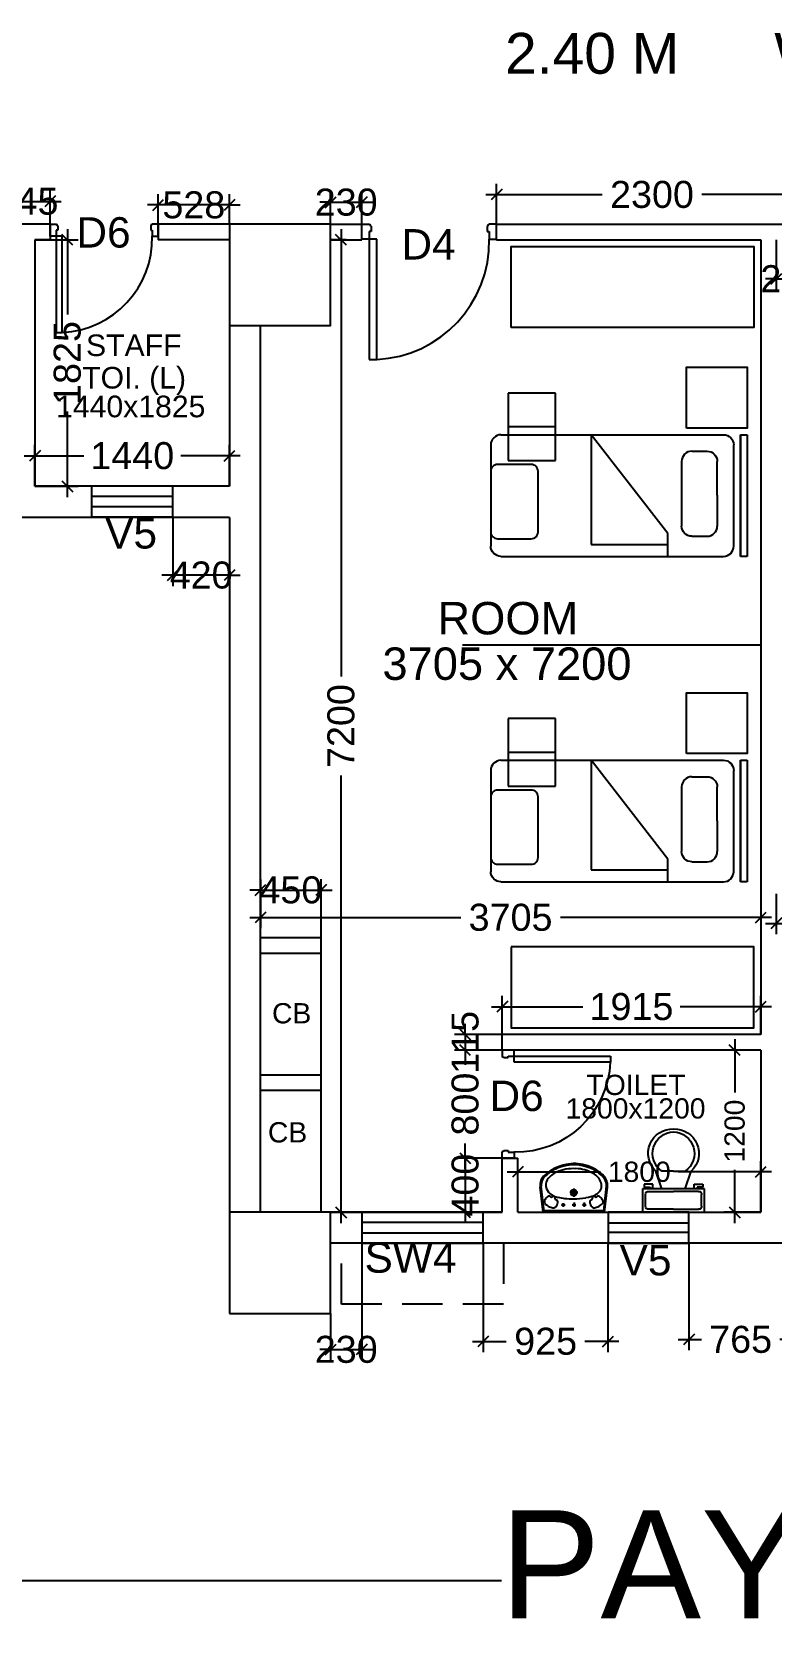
# Model space of a CAD drawing. Extents: x 7620542 to 7843793, y -6476226 to -6093835.
# Drawn here: x 7650078 to 7655557, y -6375462 to -6363509 of the extents above; entities that cross this region are included whole.
import ezdxf
from ezdxf.enums import TextEntityAlignment as Align

# ---------------------------------------------------------------- set-up
doc = ezdxf.new("R2010")
doc.units = 0
doc.header["$LTSCALE"] = 600
doc.header["$MEASUREMENT"] = 0
doc.header["$PDMODE"] = 35
doc.linetypes.add('DASHED', pattern=[0.75, 0.5, -0.25])
doc.linetypes.add('HIDDEN', pattern=[0.375, 0.25, -0.125])
doc.layers.get('0').update_dxf_attribs({"linetype": 'CONTINUOUS'})
doc.layers.get('Defpoints').update_dxf_attribs({"linetype": 'CONTINUOUS'})
for name, color, linetype in [('Beds', 33, 'CONTINUOUS'), ('chajja', 7, 'CONTINUOUS'), ('Counter', 7, 'CONTINUOUS'), ('DIM-TEXT', 8, 'CONTINUOUS'), ('DOOR', 32, 'CONTINUOUS'), ('FURN', 32, 'CONTINUOUS'), ('joinery', 7, 'CONTINUOUS'), ('LA-column', 3, 'CONTINUOUS'), ('Room Dim', 1, 'CONTINUOUS'), ('TEXT', 6, 'CONTINUOUS'), ('Toi-Euip', 8, 'CONTINUOUS'), ('toi-fix', 46, 'CONTINUOUS'), ('TXT', 6, 'CONTINUOUS'), ('Walls', 7, 'CONTINUOUS'), ('WIN', 151, 'CONTINUOUS'), ('Working Dim', 5, 'CONTINUOUS')]:
    doc.layers.add(name, color=color, linetype=linetype)
doc.styles.add('ari', font='arial.ttf')
doc.styles.add('ARIAL', font='arial.ttf')
doc.styles.add('RT', font='romant.shx')
doc.linetypes.add('ZIGZAG', pattern='A,0.0001,-0.2,[131,ltypeshp.shx,S=0.2,R=0,X=-0.2,Y=0],-0.4,[131,ltypeshp.shx,S=0.2,R=180,X=0.2,Y=0],-0.2', length=0.8001)
doc.dimstyles.new('int. dim', dxfattribs={"dimtxt": 450, "dimasz": 80, "dimexe": 80, "dimexo": 0, "dimgap": 70, "dimtad": 0, "dimdec": 0, "dimzin": 12, "dimdsep": 46, "dimtxsty": 'ari', "dimblk": 'OBLIQUE', "dimcen": 2, "dimdle": 80, "dimclrd": 256, "dimclre": 256, "dimclrt": 6, "dimadec": 0, "dimazin": 0, "dimtfac": 1, "dimtdec": 0, "dimtix": 1, "dimtmove": 2, "dimatfit": 3, "dimfxl": 1, "dimtolj": 1, "dimtzin": 0, "dimlwd": -1, "dimlwe": -1, "dimarcsym": 0})
doc.dimstyles.new('TEXT', dxfattribs={"dimscale": 0, "dimtxt": 600, "dimasz": 300, "dimexe": 300, "dimexo": 30, "dimgap": 50, "dimtad": 0, "dimdec": 0, "dimzin": 0, "dimdsep": 46, "dimtxsty": 'RT', "dimblk": 'OBLIQUE', "dimcen": 0.09, "dimdle": 300, "dimclrd": 256, "dimclre": 256, "dimclrt": 170, "dimadec": 0, "dimazin": 0, "dimtfac": 1, "dimtdec": 0, "dimtofl": 0, "dimtmove": 2, "dimatfit": 3, "dimfxl": 1, "dimfrac": 2, "dimtolj": 1, "dimtzin": 0, "dimlwd": -1, "dimlwe": -1, "dimarcsym": 0})

# ---------------------------------------------------------------- blocks, each defined once
blk = doc.blocks.new('A$C1E9F72C1')
at = {"layer": 'Toi-Euip', "color": 8}
for p, q in [((-228, 0), (-249, -186)), ((-228, 0), (228, 0)), ((228, 0), (249, -186)), ((-221, -7), (-242, -193)), ((-213, -10), (209, -10)), ((-64, -55), (-90, -55)), ((-76, -73), (-76, -40)), ((12, -55), (-15, -55)), ((-1, -73), (-1, -40)), ((1, -175), (1, -113)), ((92, -55), (65, -55)), ((79, -67), (79, -40)), ((221, -6), (242, -193)), ((-30, -145), (31, -145))]:
    blk.add_line(p, q, dxfattribs=at)
for centre, radius in [((-76, -55), 6.49), ((-1, -55), 6.49), ((79, -55), 6.49), ((1, -145), 21.7), ((1, -145), 15.6), ((1, -145), 11)]:
    blk.add_circle(centre, radius, dxfattribs=at)
for centre, radius, start, end in [((-208, 15), 24.9, 216.2215, 258.8549), ((208, 16), 26, 271.4204, 321.2513), ((-196, -77), 20.9, 116.809, 207.5092), ((-160, -68), 57.4, 198.3504, 235.0331), ((-125, -156), 127, 109.5864, 129.4018), ((-182, -101), 18, 230.4642, 309.5358), ((-164, -121), 8.67, 53.8926, 133.9597), ((-152, -67), 34.3, 68.6439, 118.0808), ((-77, -276), 168, 94.0281, 120.4098), ((-163, -122), 8.8, 329.6713, 65.4896), ((-131, -108), 8.62, 142.6961, 276.8474), ((-168, -75), 49.6, 12.807, 54.9415), ((-115, -115), 27, 106.386, 151.7285), ((-150, -73), 32.2, 330.0791, 16.0346), ((35, -906), 808, 92.48, 98.7772), ((-3, -837), 738, 84.4518, 89.7569), ((46, -401), 299, 76.1733, 85.7679), ((102, -220), 111, 24.9779, 81.9798), ((152, -73), 32.2, 163.9654, 209.9209), ((170, -75), 49.6, 125.0585, 167.193), ((117, -115), 27, 28.2715, 73.614), ((135, -107), 7.45, 281.3197, 41.7016), ((154, -67), 34.3, 61.9192, 111.3561), ((164, -122), 7.8, 112.0693, 194.8477), ((166, -121), 8.67, 46.0403, 126.1074), ((127, -156), 127, 50.5982, 70.4136), ((184, -101), 18, 230.4642, 309.5358), ((163, -68), 57.4, 304.9669, 341.6496), ((198, -77), 20.9, 332.4908, 63.191), ((-166, -197), 84, 173.0041, 196.7608), ((-141, -199), 107, 191.4479, 227.66), ((-163, -200), 78.8, 174.8598, 213.2089), ((-110, -193), 95.5, 167.3454, 194.4146), ((-129, -205), 80.8, 113.6187, 156.307), ((-83, -175), 127, 199.3054, 242.2025), ((137, -201), 71.5, 327.5919, 23.2221), ((147, -198), 95.2, 311.9105, 2.7762), ((150, -200), 100, 311.3831, 7.6058), ((-120, -183), 124, 208.7854, 238.1585), ((-16, -67), 289, 226.8801, 256.3199), ((-54, -136), 202, 229.3146, 253.0106), ((-13, -73), 250, 238.9436, 269.4813), ((0, -46), 305, 248.1503, 293.8049), ((-4, -83), 277, 253.1484, 282.8609), ((5, -23), 300, 266.1546, 294.5893), ((11, -60), 296, 278.977, 313.6155), ((18, -68), 278, 292.3326, 313.7827), ((77, -165), 141, 291.6868, 328.1397)]:
    blk.add_arc(centre, radius, start, end, dxfattribs=at)
blk = doc.blocks.new('A$C1D410D94')
at = {"layer": 'Beds', "color": 8, "linetype": 'Continuous', "ltscale": 5}
for p, q in [((-1254, -462), (-1254, 438)), ((-1254, 438), (-1204, 438)), ((-1204, -462), (-1204, 438)), ((-1204, 438), (-1204, 438)), ((-1204, 438), (-1204, -462)), ((-1153, 377), (-1154, 363)), ((-1154, 363), (-1154, -387)), ((-1148, 392), (-1153, 377)), ((-1141, 404), (-1148, 392)), ((-1132, 416), (-1141, 404)), ((-1121, 425), (-1132, 416)), ((-1108, 432), (-1121, 425)), ((-1094, 436), (-1108, 432)), ((-1079, 438), (-1094, 436)), ((571, 438), (-1079, 438)), ((-666, 438), (-666, 269)), ((571, 438), (586, 436)), ((586, 436), (600, 432)), ((600, 432), (612, 425)), ((612, 425), (624, 416)), ((624, 416), (633, 404)), ((633, 404), (640, 392)), ((640, 392), (645, 377)), ((645, 377), (646, 363)), ((646, -387), (646, 363)), ((-1027, 243), (-1031, 229)), ((-1020, 256), (-1027, 243)), ((-1010, 267), (-1020, 256)), ((-999, 277), (-1010, 267)), ((-986, 284), (-999, 277)), ((-972, 288), (-986, 284)), ((-957, 289), (-972, 288)), ((-843, 289), (-957, 289)), ((-843, 289), (-829, 288)), ((-829, 288), (-814, 284)), ((-814, 284), (-802, 277)), ((-802, 277), (-790, 267)), ((-790, 267), (-781, 256)), ((-781, 256), (-774, 243)), ((-774, 243), (-770, 229)), ((-98, 350), (-666, 350)), ((-666, 269), (-98, -462)), ((-98, -462), (-98, 350)), ((-1031, 229), (-1032, 214)), ((-1032, -15), (-1032, 214)), ((-770, 229), (-768, 214)), ((-768, -265), (-768, 214)), ((-1032, -15), (-1032, -265)), ((-1031, -280), (-1032, -265)), ((-1027, -294), (-1031, -280)), ((-1020, -307), (-1027, -294)), ((-1010, -318), (-1020, -307)), ((-999, -328), (-1010, -318)), ((-986, -335), (-999, -328)), ((-972, -339), (-986, -335)), ((-957, -340), (-972, -339)), ((-843, -340), (-957, -340)), ((-843, -340), (-829, -339)), ((-829, -339), (-814, -335)), ((-814, -335), (-802, -328)), ((-802, -328), (-790, -318)), ((-790, -318), (-781, -307)), ((-781, -307), (-774, -294)), ((-774, -294), (-770, -280)), ((-770, -280), (-768, -265)), ((-1204, -462), (-1254, -462)), ((-1153, -402), (-1154, -387)), ((-1148, -416), (-1153, -402)), ((-1141, -429), (-1148, -416)), ((-1132, -440), (-1141, -429)), ((-1121, -449), (-1132, -440)), ((-1108, -457), (-1121, -449)), ((-1094, -461), (-1108, -457)), ((-1079, -462), (-1094, -461)), ((571, -462), (-1079, -462)), ((571, -462), (586, -461)), ((586, -461), (600, -456)), ((600, -456), (612, -449)), ((612, -449), (624, -440)), ((624, -440), (633, -429)), ((633, -429), (640, -416)), ((640, -416), (645, -402)), ((645, -402), (646, -387))]:
    blk.add_line(p, q, dxfattribs=at)
at = {"layer": 'Beds', "color": 8, "linetype": 'HIDDEN', "ltscale": 100}
blk.add_line((168, -521), (518, -521), dxfattribs=at)
at = {"layer": 'Beds', "color": 8}
blk.add_lwpolyline([(646, -192), (646, 258, 0.414214), (596, 308), (346, 308, 0.414214), (296, 258), (296, -192, 0.414214), (346, -242), (596, -242, 0.414214)], format="xyb", close=True, dxfattribs=at)
at = {"layer": 'Beds', "color": 8, "linetype": 'HIDDEN', "ltscale": 100}
blk.add_lwpolyline([(518, -771), (518, -271), (168, -271), (168, -771)], close=True, dxfattribs=at)
at = {"layer": 'Beds', "color": 8, "linetype": 'Continuous', "ltscale": 5}
blk.add_lwpolyline([(-804, -512), (-804, -962), (-1254, -962), (-1254, -512)], close=True, dxfattribs=at)
blk = doc.blocks.new('A$C782D609A')
at = {"layer": 'WIN', "linetype": 'Continuous'}
for p, q in [((-300, 230), (300, 230)), ((-300, 230), (-300, 0)), ((300, 230), (300, 0)), ((-300, 0), (300, 0))]:
    blk.add_line(p, q, dxfattribs=at)
at = {"layer": 'WIN', "linetype": 'DASHED', "ltscale": 300}
for p, q in [((-300, 153), (300, 153)), ((-300, 77), (300, 77))]:
    blk.add_line(p, q, dxfattribs=at)
blk = doc.blocks.new('1000')
at = {"layer": 'DOOR'}
for p, q in [((0, -100), (0, 0)), ((0, 0), (50, 0)), ((50, -100), (0, -100)), ((50, 0), (50, -2)), ((63, -49), (50, -49)), ((50, -49), (50, -100)), ((50, -100), (50, -901)), ((100, -100), (50, -100)), ((63, -13), (61, -13)), ((63, -13), (63, -49)), ((100, -901), (100, -100)), ((837, -13), (837, -49)), ((837, -13), (839, -13)), ((837, -49), (850, -49)), ((850, 0), (850, -2)), ((900, 0), (850, 0)), ((850, -49), (850, -100)), ((850, -100), (900, -100)), ((900, -100), (900, 0)), ((50, -901), (100, -901))]:
    blk.add_line(p, q, dxfattribs=at)
for centre, major_axis, start_param, end_param in [((50, -13), (-7.95, 7.95), 3.926991, 5.497787), ((850, -13), (7.95, 7.95), 0.785398, 2.356194)]:
    blk.add_ellipse(centre, major_axis=major_axis, ratio=1, start_param=start_param, end_param=end_param, dxfattribs=at)
at = {"layer": 'DOOR', "color": 145}
blk.add_ellipse((64, -115), major_axis=(-520, 590), ratio=1, start_param=2.464943, end_param=4.009476, dxfattribs=at)
blk = doc.blocks.new('A$C70ED7303')
at = {"layer": 'toi-fix', "color": 8}
for p, q in [((0, 0), (229, 0)), ((229, 0), (229, -174)), ((-229, 0), (0, 0)), ((-229, -174), (-229, 0)), ((-207, -44), (-207, -131)), ((0, -22), (-185, -22)), ((0, -22), (185, -22)), ((207, -44), (207, -131)), ((229, -174), (-229, -174)), ((-218, -207), (-218, -185)), ((-218, -185), (-174, -185)), ((-153, -207), (-218, -207)), ((-185, -153), (0, -153)), ((-174, -185), (-174, -174)), ((-153, -174), (-153, -207)), ((-87, -174), (-131, -305)), ((185, -153), (0, -153)), ((87, -174), (131, -305)), ((153, -174), (153, -207)), ((153, -207), (218, -207)), ((174, -185), (174, -174)), ((218, -185), (174, -185)), ((218, -207), (218, -185)), ((0, -305), (-87, -305)), ((0, -305), (87, -305))]:
    blk.add_line(p, q, dxfattribs=at)
for centre, major_axis, start_param, end_param in [((-188, -41), (13.6, -13.6), 2.214297, 4.068888), ((188, -41), (13.6, -13.6), 0.643501, 2.498091), ((-188, -134), (-13.6, -13.6), 5.35589, 7.21048), ((188, -134), (-13.6, -13.6), 0.643501, 2.498091), ((-7, -436), (-128, -128), 4.686239, 7.105146), ((5, -435), (-113, -113), 4.541602, 7.039318), ((7, -436), (56, -172), -0.351019, 2.067888), ((-5, -435), (-113, -113), 0.814663, 3.31238)]:
    blk.add_ellipse(centre, major_axis=major_axis, ratio=1, start_param=start_param, end_param=end_param, dxfattribs=at)
blk = doc.blocks.new('_Oblique')
at = {"color": 0, "linetype": 'ByBlock', "lineweight": -2}
blk.add_line((-0.5, -0.5), (0.5, 0.5), dxfattribs=at)
blk = doc.blocks.new('*D232')
at = {"layer": 'Defpoints', "color": 0, "transparency": 16777216}
for p in [(7651769, -6369781), (7655476, -6369925), (7655476, -6370063)]:
    blk.add_point(p, dxfattribs=at)
at = {"layer": 'Working Dim', "transparency": 16777216}
for p, q in [((7651769, -6369781), (7651769, -6370143)), ((7655476, -6369925), (7655476, -6370143)), ((7651689, -6370063), (7653253, -6370063)), ((7655556, -6370063), (7653992, -6370063))]:
    blk.add_line(p, q, dxfattribs=at)
at = {"layer": 'Working Dim', "transparency": 16777216, "xscale": 80, "yscale": 80, "zscale": 80, "rotation": 180}
blk.add_blockref('_Oblique', (7651769, -6370063), dxfattribs=at)
at = {"layer": 'Working Dim', "transparency": 16777216, "xscale": 80, "yscale": 80, "zscale": 80}
blk.add_blockref('_Oblique', (7655476, -6370063), dxfattribs=at)
at = {"layer": 'Working Dim', "color": 6, "transparency": 16777216, "insert": (7653622, -6370063), "char_height": 200, "attachment_point": 5, "style": 'ari'}
blk.add_mtext('\\A1;3705', dxfattribs=at)
blk = doc.blocks.new('*D233')
at = {"layer": 'Defpoints', "color": 0, "transparency": 16777216}
for p in [(7652366, -6365046), (7652404, -6365046), (7652739, -6372246)]:
    blk.add_point(p, dxfattribs=at)
at = {"layer": 'Working Dim', "transparency": 16777216}
for p, q in [((7652366, -6364966), (7652366, -6368278)), ((7652404, -6365046), (7652286, -6365046)), ((7652366, -6372326), (7652366, -6369013)), ((7652739, -6372246), (7652286, -6372246))]:
    blk.add_line(p, q, dxfattribs=at)
at = {"layer": 'Working Dim', "transparency": 16777216, "xscale": 80, "yscale": 80, "zscale": 80}
for p, rotation in [((7652366, -6365046), 90), ((7652366, -6372246), 270)]:
    blk.add_blockref('_Oblique', p, dxfattribs=dict(at, rotation=rotation))
at = {"layer": 'Working Dim', "color": 6, "transparency": 16777216, "insert": (7652366, -6368646), "char_height": 200, "attachment_point": 5, "rotation": 90, "style": 'ari'}
blk.add_mtext('\\A1;7200', dxfattribs=at)
blk = doc.blocks.new('*D234')
at = {"layer": 'Defpoints', "color": 0, "transparency": 16777216}
for p in [(7655591, -6369889), (7659298, -6369889), (7659298, -6370107)]:
    blk.add_point(p, dxfattribs=at)
at = {"layer": 'Working Dim', "transparency": 16777216}
for p, q in [((7655591, -6369889), (7655591, -6370187)), ((7659298, -6369889), (7659298, -6370187)), ((7655511, -6370107), (7657075, -6370107)), ((7659378, -6370107), (7657814, -6370107))]:
    blk.add_line(p, q, dxfattribs=at)
at = {"layer": 'Working Dim', "transparency": 16777216, "xscale": 80, "yscale": 80, "zscale": 80, "rotation": 180}
blk.add_blockref('_Oblique', (7655591, -6370107), dxfattribs=at)
at = {"layer": 'Working Dim', "transparency": 16777216, "xscale": 80, "yscale": 80, "zscale": 80}
blk.add_blockref('_Oblique', (7659298, -6370107), dxfattribs=at)
at = {"layer": 'Working Dim', "color": 6, "transparency": 16777216, "insert": (7657444, -6370107), "char_height": 200, "attachment_point": 5, "style": 'ari'}
blk.add_mtext('\\A1;3705', dxfattribs=at)
blk = doc.blocks.new('*D372')
at = {"layer": 'Defpoints', "color": 0, "transparency": 16777216}
for p in [(7653519, -6364711), (7653519, -6364931), (7655821, -6364931)]:
    blk.add_point(p, dxfattribs=at)
at = {"layer": 'Working Dim', "transparency": 16777216}
for p, q in [((7653519, -6364931), (7653519, -6364631)), ((7655821, -6364931), (7655821, -6364631)), ((7653439, -6364711), (7654300, -6364711)), ((7655901, -6364711), (7655040, -6364711))]:
    blk.add_line(p, q, dxfattribs=at)
at = {"layer": 'Working Dim', "transparency": 16777216, "xscale": 80, "yscale": 80, "zscale": 80, "rotation": 180}
blk.add_blockref('_Oblique', (7653519, -6364711), dxfattribs=at)
at = {"layer": 'Working Dim', "transparency": 16777216, "xscale": 80, "yscale": 80, "zscale": 80}
blk.add_blockref('_Oblique', (7655821, -6364711), dxfattribs=at)
at = {"layer": 'Working Dim', "color": 6, "transparency": 16777216, "insert": (7654670, -6364711), "char_height": 200, "attachment_point": 5, "style": 'ari'}
blk.add_mtext('\\A1;2300', dxfattribs=at)
blk = doc.blocks.new('*D373')
at = {"layer": 'Defpoints', "color": 0, "transparency": 16777216}
for p in [(7652519, -6364768), (7652289, -6364931), (7652519, -6364931)]:
    blk.add_point(p, dxfattribs=at)
at = {"layer": 'Working Dim', "transparency": 16777216}
for p, q in [((7652289, -6364768), (7652209, -6364768)), ((7652289, -6364931), (7652289, -6364688)), ((7652289, -6364768), (7652519, -6364768)), ((7652519, -6364931), (7652519, -6364688)), ((7652519, -6364768), (7652599, -6364768))]:
    blk.add_line(p, q, dxfattribs=at)
at = {"layer": 'Working Dim', "transparency": 16777216, "xscale": 80, "yscale": 80, "zscale": 80}
blk.add_blockref('_Oblique', (7652289, -6364768), dxfattribs=at)
at = {"layer": 'Working Dim', "transparency": 16777216, "xscale": 80, "yscale": 80, "zscale": 80, "rotation": 180}
blk.add_blockref('_Oblique', (7652519, -6364768), dxfattribs=at)
at = {"layer": 'Working Dim', "color": 6, "transparency": 16777216, "insert": (7652404, -6364768), "char_height": 200, "attachment_point": 5, "style": 'ari'}
blk.add_mtext('\\A1;230', dxfattribs=at)
blk = doc.blocks.new('*D374')
at = {"layer": 'Defpoints', "color": 0, "transparency": 16777216}
for p in [(7651011, -6364788), (7651011, -6364931), (7651539, -6364931)]:
    blk.add_point(p, dxfattribs=at)
at = {"layer": 'Working Dim', "transparency": 16777216}
for p, q in [((7651011, -6364788), (7650931, -6364788)), ((7651011, -6364931), (7651011, -6364708)), ((7651539, -6364788), (7651011, -6364788)), ((7651539, -6364931), (7651539, -6364708)), ((7651539, -6364788), (7651619, -6364788))]:
    blk.add_line(p, q, dxfattribs=at)
at = {"layer": 'Working Dim', "transparency": 16777216, "xscale": 80, "yscale": 80, "zscale": 80}
blk.add_blockref('_Oblique', (7651011, -6364788), dxfattribs=at)
at = {"layer": 'Working Dim', "transparency": 16777216, "xscale": 80, "yscale": 80, "zscale": 80, "rotation": 180}
blk.add_blockref('_Oblique', (7651539, -6364788), dxfattribs=at)
at = {"layer": 'Working Dim', "color": 6, "transparency": 16777216, "insert": (7651275, -6364788), "char_height": 200, "attachment_point": 5, "style": 'ari'}
blk.add_mtext('\\A1;528', dxfattribs=at)
blk = doc.blocks.new('*D375')
at = {"layer": 'Defpoints', "color": 0, "transparency": 16777216}
for p in [(7650211, -6364761), (7649866, -6364931), (7650211, -6364931)]:
    blk.add_point(p, dxfattribs=at)
at = {"layer": 'Working Dim', "transparency": 16777216}
for p, q in [((7649866, -6364761), (7649786, -6364761)), ((7649866, -6364931), (7649866, -6364681)), ((7649866, -6364761), (7650211, -6364761)), ((7650211, -6364931), (7650211, -6364681)), ((7650211, -6364761), (7650291, -6364761))]:
    blk.add_line(p, q, dxfattribs=at)
at = {"layer": 'Working Dim', "transparency": 16777216, "xscale": 80, "yscale": 80, "zscale": 80}
blk.add_blockref('_Oblique', (7649866, -6364761), dxfattribs=at)
at = {"layer": 'Working Dim', "transparency": 16777216, "xscale": 80, "yscale": 80, "zscale": 80, "rotation": 180}
blk.add_blockref('_Oblique', (7650211, -6364761), dxfattribs=at)
at = {"layer": 'Working Dim', "color": 6, "transparency": 16777216, "insert": (7650039, -6364761), "char_height": 200, "attachment_point": 5, "style": 'ari'}
blk.add_mtext('\\A1;345', dxfattribs=at)
blk = doc.blocks.new('*D378')
at = {"layer": 'Defpoints', "color": 0, "transparency": 16777216}
for p in [(7651539, -6366645), (7650098, -6366870), (7651539, -6366870)]:
    blk.add_point(p, dxfattribs=at)
at = {"layer": 'Working Dim', "transparency": 16777216}
for p, q in [((7650098, -6366870), (7650098, -6366565)), ((7651539, -6366870), (7651539, -6366565)), ((7650018, -6366645), (7650460, -6366645)), ((7651619, -6366645), (7651178, -6366645))]:
    blk.add_line(p, q, dxfattribs=at)
at = {"layer": 'Working Dim', "transparency": 16777216, "xscale": 80, "yscale": 80, "zscale": 80, "rotation": 180}
blk.add_blockref('_Oblique', (7650098, -6366645), dxfattribs=at)
at = {"layer": 'Working Dim', "transparency": 16777216, "xscale": 80, "yscale": 80, "zscale": 80}
blk.add_blockref('_Oblique', (7651539, -6366645), dxfattribs=at)
at = {"layer": 'Working Dim', "color": 6, "transparency": 16777216, "insert": (7650819, -6366645), "char_height": 200, "attachment_point": 5, "style": 'ari'}
blk.add_mtext('\\A1;1440', dxfattribs=at)
blk = doc.blocks.new('*D380')
at = {"layer": 'Defpoints', "color": 0, "transparency": 16777216}
for p in [(7650096, -6365046), (7650338, -6365046), (7650096, -6366871)]:
    blk.add_point(p, dxfattribs=at)
at = {"layer": 'Working Dim', "transparency": 16777216}
for p, q in [((7650338, -6364966), (7650338, -6365598)), ((7650096, -6365046), (7650418, -6365046)), ((7650338, -6366951), (7650338, -6366318)), ((7650096, -6366871), (7650418, -6366871))]:
    blk.add_line(p, q, dxfattribs=at)
at = {"layer": 'Working Dim', "transparency": 16777216, "xscale": 80, "yscale": 80, "zscale": 80}
for p, rotation in [((7650338, -6365046), 90), ((7650338, -6366871), 270)]:
    blk.add_blockref('_Oblique', p, dxfattribs=dict(at, rotation=rotation))
at = {"layer": 'Working Dim', "color": 6, "transparency": 16777216, "insert": (7650338, -6365958), "char_height": 200, "attachment_point": 5, "rotation": 90, "style": 'ari'}
blk.add_mtext('\\A1;1825', dxfattribs=at)
blk = doc.blocks.new('*D387')
at = {"layer": 'Defpoints', "color": 0, "transparency": 16777216}
for p in [(7655476, -6371045), (7655283, -6372246), (7655476, -6372246)]:
    blk.add_point(p, dxfattribs=at)
at = {"layer": 'Working Dim', "transparency": 16777216}
for p, q in [((7655283, -6370965), (7655283, -6371359)), ((7655476, -6371045), (7655203, -6371045)), ((7655283, -6372326), (7655283, -6371932)), ((7655476, -6372246), (7655203, -6372246))]:
    blk.add_line(p, q, dxfattribs=at)
at = {"layer": 'Working Dim', "transparency": 16777216, "xscale": 80, "yscale": 80, "zscale": 80}
for p, rotation in [((7655283, -6371045), 90), ((7655283, -6372246), 270)]:
    blk.add_blockref('_Oblique', p, dxfattribs=dict(at, rotation=rotation))
at = {"layer": 'Working Dim', "color": 6, "transparency": 16777216, "insert": (7655283, -6371645), "char_height": 150, "attachment_point": 5, "rotation": 90, "style": 'ari'}
blk.add_mtext('\\A1;1200', dxfattribs=at)
blk = doc.blocks.new('*D388')
at = {"layer": 'Defpoints', "color": 0, "transparency": 16777216}
for p in [(7655476, -6371947), (7653676, -6372246), (7655476, -6372246)]:
    blk.add_point(p, dxfattribs=at)
at = {"layer": 'Working Dim', "transparency": 16777216}
for p, q in [((7653596, -6371947), (7654289, -6371947)), ((7653676, -6372246), (7653676, -6371867)), ((7655556, -6371947), (7654863, -6371947)), ((7655476, -6372246), (7655476, -6371867))]:
    blk.add_line(p, q, dxfattribs=at)
at = {"layer": 'Working Dim', "transparency": 16777216, "xscale": 80, "yscale": 80, "zscale": 80, "rotation": 180}
blk.add_blockref('_Oblique', (7653676, -6371947), dxfattribs=at)
at = {"layer": 'Working Dim', "transparency": 16777216, "xscale": 80, "yscale": 80, "zscale": 80}
blk.add_blockref('_Oblique', (7655476, -6371947), dxfattribs=at)
at = {"layer": 'Working Dim', "color": 6, "transparency": 16777216, "insert": (7654576, -6371947), "char_height": 150, "attachment_point": 5, "style": 'ari'}
blk.add_mtext('\\A1;1800', dxfattribs=at)
blk = doc.blocks.new('*D840')
at = {"layer": 'Defpoints', "color": 0, "linetype": 'Continuous', "transparency": 16777216}
for p in [(7641399, -6372926, -11), (7682459, -6372926, 1), (7641399, -6374973)]:
    blk.add_point(p, dxfattribs=at)
at = {"layer": 'DIM-TEXT', "transparency": 16777216}
for p, q in [((7641399, -6372926), (7641399, -6375273)), ((7682459, -6372926), (7682459, -6375273)), ((7641099, -6374973), (7653555, -6374973)), ((7682759, -6374973), (7670303, -6374973))]:
    blk.add_line(p, q, dxfattribs=at)
at = {"layer": 'DIM-TEXT', "linetype": 'Continuous', "transparency": 16777216, "xscale": 300, "yscale": 300, "zscale": 300, "rotation": 180}
blk.add_blockref('_Oblique', (7641399, -6374973), dxfattribs=at)
at = {"layer": 'DIM-TEXT', "linetype": 'Continuous', "transparency": 16777216, "xscale": 300, "yscale": 300, "zscale": 300}
blk.add_blockref('_Oblique', (7682459, -6374973), dxfattribs=at)
at = {"layer": 'DIM-TEXT', "color": 170, "linetype": 'Continuous', "transparency": 16777216, "insert": (7661929, -6374973), "char_height": 750, "attachment_point": 5, "style": 'ari'}
blk.add_mtext('\\A1;{\\H1.067x;PAY ROOMS - 14 Nos. (28 Beds)}', dxfattribs=at)
blk = doc.blocks.new('*D841')
at = {"layer": 'Defpoints', "color": 0, "linetype": 'Continuous', "transparency": 16777216}
for p in [(7641549, -6376800), (7641549, -6377494), (7682459, -6378105, 1)]:
    blk.add_point(p, dxfattribs=at)
at = {"layer": 'DIM-TEXT', "transparency": 16777216}
for p, q in [((7641549, -6377494), (7641549, -6376500)), ((7682459, -6378105), (7682459, -6376500)), ((7641249, -6376800), (7650108, -6376800)), ((7682759, -6376800), (7673900, -6376800))]:
    blk.add_line(p, q, dxfattribs=at)
at = {"layer": 'DIM-TEXT', "linetype": 'Continuous', "transparency": 16777216, "xscale": 300, "yscale": 300, "zscale": 300, "rotation": 180}
blk.add_blockref('_Oblique', (7641549, -6376800), dxfattribs=at)
at = {"layer": 'DIM-TEXT', "linetype": 'Continuous', "transparency": 16777216, "xscale": 300, "yscale": 300, "zscale": 300}
blk.add_blockref('_Oblique', (7682459, -6376800), dxfattribs=at)
at = {"layer": 'DIM-TEXT', "color": 170, "linetype": 'Continuous', "transparency": 16777216, "insert": (7662004, -6376800), "char_height": 750, "attachment_point": 5, "style": 'ari'}
blk.add_mtext('\\A1;{\\H1.067X;GENERAL MEDICINE (FEMALE) - ( 30 - Beds )}', dxfattribs=at)
blk = doc.blocks.new('*D1824')
at = {"layer": 'Defpoints', "color": 0, "transparency": 16777216}
for p in [(7651119, -6367100), (7651539, -6367101), (7651119, -6367529)]:
    blk.add_point(p, dxfattribs=at)
at = {"layer": 'Working Dim', "transparency": 16777216}
for p, q in [((7651119, -6367100), (7651119, -6367609)), ((7651539, -6367101), (7651539, -6367609)), ((7651119, -6367529), (7651039, -6367529)), ((7651539, -6367529), (7651119, -6367529)), ((7651539, -6367529), (7651619, -6367529))]:
    blk.add_line(p, q, dxfattribs=at)
at = {"layer": 'Working Dim', "transparency": 16777216, "xscale": 80, "yscale": 80, "zscale": 80}
blk.add_blockref('_Oblique', (7651119, -6367529), dxfattribs=at)
at = {"layer": 'Working Dim', "transparency": 16777216, "xscale": 80, "yscale": 80, "zscale": 80, "rotation": 180}
blk.add_blockref('_Oblique', (7651539, -6367529), dxfattribs=at)
at = {"layer": 'Working Dim', "color": 6, "transparency": 16777216, "insert": (7651329, -6367529), "char_height": 200, "attachment_point": 5, "style": 'ari'}
blk.add_mtext('\\A1;420', dxfattribs=at)
blk = doc.blocks.new('*D1825')
at = {"layer": 'Defpoints', "color": 0, "transparency": 16777216}
for p in [(7655591, -6365046), (7655821, -6365046), (7655821, -6365335)]:
    blk.add_point(p, dxfattribs=at)
at = {"layer": 'Working Dim', "transparency": 16777216}
for p, q in [((7655591, -6365046), (7655591, -6365415)), ((7655821, -6365046), (7655821, -6365415)), ((7655591, -6365335), (7655511, -6365335)), ((7655591, -6365335), (7655821, -6365335)), ((7655821, -6365335), (7655901, -6365335))]:
    blk.add_line(p, q, dxfattribs=at)
at = {"layer": 'Working Dim', "transparency": 16777216, "xscale": 80, "yscale": 80, "zscale": 80}
blk.add_blockref('_Oblique', (7655591, -6365335), dxfattribs=at)
at = {"layer": 'Working Dim', "transparency": 16777216, "xscale": 80, "yscale": 80, "zscale": 80, "rotation": 180}
blk.add_blockref('_Oblique', (7655821, -6365335), dxfattribs=at)
at = {"layer": 'Working Dim', "color": 6, "transparency": 16777216, "insert": (7655706, -6365335), "char_height": 200, "attachment_point": 5, "style": 'ari'}
blk.add_mtext('\\A1;230', dxfattribs=at)
blk = doc.blocks.new('*D1829')
at = {"layer": 'Defpoints', "color": 0, "transparency": 16777216}
for p in [(7653561, -6370930), (7653286, -6371045), (7653561, -6371045)]:
    blk.add_point(p, dxfattribs=at)
at = {"layer": 'Working Dim', "transparency": 16777216}
for p, q in [((7653286, -6370930), (7653286, -6370850)), ((7653561, -6370930), (7653206, -6370930)), ((7653286, -6370930), (7653286, -6371045)), ((7653561, -6371045), (7653206, -6371045)), ((7653286, -6371045), (7653286, -6371125))]:
    blk.add_line(p, q, dxfattribs=at)
at = {"layer": 'Working Dim', "transparency": 16777216, "xscale": 80, "yscale": 80, "zscale": 80}
for p, rotation in [((7653286, -6370930), 270), ((7653286, -6371045), 90)]:
    blk.add_blockref('_Oblique', p, dxfattribs=dict(at, rotation=rotation))
at = {"layer": 'Working Dim', "color": 6, "transparency": 16777216, "insert": (7653286, -6370988), "char_height": 200, "attachment_point": 5, "rotation": 90, "style": 'ari'}
blk.add_mtext('\\A1;115', dxfattribs=at)
blk = doc.blocks.new('*D1830')
at = {"layer": 'Defpoints', "color": 0, "transparency": 16777216}
for p in [(7653561, -6371045), (7653286, -6371845), (7653561, -6371845)]:
    blk.add_point(p, dxfattribs=at)
at = {"layer": 'Working Dim', "transparency": 16777216}
for p, q in [((7653286, -6370965), (7653286, -6371154)), ((7653561, -6371045), (7653206, -6371045)), ((7653561, -6371845), (7653206, -6371845)), ((7653286, -6371925), (7653286, -6371736))]:
    blk.add_line(p, q, dxfattribs=at)
at = {"layer": 'Working Dim', "transparency": 16777216, "xscale": 80, "yscale": 80, "zscale": 80}
for p, rotation in [((7653286, -6371045), 90), ((7653286, -6371845), 270)]:
    blk.add_blockref('_Oblique', p, dxfattribs=dict(at, rotation=rotation))
at = {"layer": 'Working Dim', "color": 6, "transparency": 16777216, "insert": (7653286, -6371445), "char_height": 200, "attachment_point": 5, "rotation": 90, "style": 'ari'}
blk.add_mtext('\\A1;800', dxfattribs=at)
blk = doc.blocks.new('*D1831')
at = {"layer": 'Defpoints', "color": 0, "transparency": 16777216}
for p in [(7653561, -6371845), (7653286, -6372246), (7653561, -6372246)]:
    blk.add_point(p, dxfattribs=at)
at = {"layer": 'Working Dim', "transparency": 16777216}
for p, q in [((7653561, -6371845), (7653206, -6371845)), ((7653286, -6371845), (7653286, -6371765)), ((7653286, -6371845), (7653286, -6372246)), ((7653561, -6372246), (7653206, -6372246)), ((7653286, -6372246), (7653286, -6372326))]:
    blk.add_line(p, q, dxfattribs=at)
at = {"layer": 'Working Dim', "transparency": 16777216, "xscale": 80, "yscale": 80, "zscale": 80}
for p, rotation in [((7653286, -6371845), 270), ((7653286, -6372246), 90)]:
    blk.add_blockref('_Oblique', p, dxfattribs=dict(at, rotation=rotation))
at = {"layer": 'Working Dim', "color": 6, "transparency": 16777216, "insert": (7653286, -6372045), "char_height": 200, "attachment_point": 5, "rotation": 90, "style": 'ari'}
blk.add_mtext('\\A1;400', dxfattribs=at)
blk = doc.blocks.new('*D1838')
at = {"layer": 'Defpoints', "color": 0, "transparency": 16777216}
for p in [(7652519, -6372476), (7652289, -6372995), (7652519, -6373262)]:
    blk.add_point(p, dxfattribs=at)
at = {"layer": 'Working Dim', "transparency": 16777216}
for p, q in [((7652519, -6372476), (7652519, -6373342)), ((7652289, -6372995), (7652289, -6373342)), ((7652289, -6373262), (7652209, -6373262)), ((7652289, -6373262), (7652519, -6373262)), ((7652519, -6373262), (7652599, -6373262))]:
    blk.add_line(p, q, dxfattribs=at)
at = {"layer": 'Working Dim', "transparency": 16777216, "xscale": 80, "yscale": 80, "zscale": 80}
blk.add_blockref('_Oblique', (7652289, -6373262), dxfattribs=at)
at = {"layer": 'Working Dim', "transparency": 16777216, "xscale": 80, "yscale": 80, "zscale": 80, "rotation": 180}
blk.add_blockref('_Oblique', (7652519, -6373262), dxfattribs=at)
at = {"layer": 'Working Dim', "color": 6, "transparency": 16777216, "insert": (7652404, -6373262), "char_height": 200, "attachment_point": 5, "style": 'ari'}
blk.add_mtext('\\A1;230', dxfattribs=at)
blk = doc.blocks.new('*D1839')
at = {"layer": 'Defpoints', "color": 0, "transparency": 16777216}
for p in [(7653419, -6372476), (7654344, -6372476), (7654344, -6373202)]:
    blk.add_point(p, dxfattribs=at)
at = {"layer": 'Working Dim', "transparency": 16777216}
for p, q in [((7653419, -6372476), (7653419, -6373282)), ((7654344, -6372476), (7654344, -6373282)), ((7653339, -6373202), (7653590, -6373202)), ((7654424, -6373202), (7654173, -6373202))]:
    blk.add_line(p, q, dxfattribs=at)
at = {"layer": 'Working Dim', "transparency": 16777216, "xscale": 80, "yscale": 80, "zscale": 80, "rotation": 180}
blk.add_blockref('_Oblique', (7653419, -6373202), dxfattribs=at)
at = {"layer": 'Working Dim', "transparency": 16777216, "xscale": 80, "yscale": 80, "zscale": 80}
blk.add_blockref('_Oblique', (7654344, -6373202), dxfattribs=at)
at = {"layer": 'Working Dim', "color": 6, "transparency": 16777216, "insert": (7653882, -6373202), "char_height": 200, "attachment_point": 5, "style": 'ari'}
blk.add_mtext('\\A1;925', dxfattribs=at)
blk = doc.blocks.new('*D1840')
at = {"layer": 'Defpoints', "color": 0, "transparency": 16777216}
for p in [(7654944, -6372476), (7655709, -6372476), (7655709, -6373188)]:
    blk.add_point(p, dxfattribs=at)
at = {"layer": 'Working Dim', "transparency": 16777216}
for p, q in [((7654944, -6372476), (7654944, -6373268)), ((7655709, -6372476), (7655709, -6373268)), ((7654864, -6373188), (7655036, -6373188)), ((7655789, -6373188), (7655617, -6373188))]:
    blk.add_line(p, q, dxfattribs=at)
at = {"layer": 'Working Dim', "transparency": 16777216, "xscale": 80, "yscale": 80, "zscale": 80, "rotation": 180}
blk.add_blockref('_Oblique', (7654944, -6373188), dxfattribs=at)
at = {"layer": 'Working Dim', "transparency": 16777216, "xscale": 80, "yscale": 80, "zscale": 80}
blk.add_blockref('_Oblique', (7655709, -6373188), dxfattribs=at)
at = {"layer": 'Working Dim', "color": 6, "transparency": 16777216, "insert": (7655327, -6373188), "char_height": 200, "attachment_point": 5, "style": 'ari'}
blk.add_mtext('\\A1;765', dxfattribs=at)
blk = doc.blocks.new('*D2150')
at = {"layer": 'Defpoints', "color": 0, "transparency": 16777216}
for p in [(7655476, -6370724), (7653561, -6370930), (7655476, -6370930)]:
    blk.add_point(p, dxfattribs=at)
at = {"layer": 'Working Dim', "transparency": 16777216}
for p, q in [((7653561, -6370930), (7653561, -6370644)), ((7655476, -6370930), (7655476, -6370644)), ((7653481, -6370724), (7654158, -6370724)), ((7655556, -6370724), (7654878, -6370724))]:
    blk.add_line(p, q, dxfattribs=at)
at = {"layer": 'Working Dim', "transparency": 16777216, "xscale": 80, "yscale": 80, "zscale": 80, "rotation": 180}
blk.add_blockref('_Oblique', (7653561, -6370724), dxfattribs=at)
at = {"layer": 'Working Dim', "transparency": 16777216, "xscale": 80, "yscale": 80, "zscale": 80}
blk.add_blockref('_Oblique', (7655476, -6370724), dxfattribs=at)
at = {"layer": 'Working Dim', "color": 6, "transparency": 16777216, "insert": (7654518, -6370724), "char_height": 200, "attachment_point": 5, "style": 'ari'}
blk.add_mtext('\\A1;1915', dxfattribs=at)
blk = doc.blocks.new('*D2157')
at = {"layer": 'Defpoints', "color": 0, "transparency": 16777216}
for p in [(7652219, -6369860), (7651769, -6370215), (7652219, -6370215)]:
    blk.add_point(p, dxfattribs=at)
at = {"layer": 'Working Dim', "transparency": 16777216}
for p, q in [((7651769, -6370215), (7651769, -6369780)), ((7652219, -6370215), (7652219, -6369780)), ((7651769, -6369860), (7651689, -6369860)), ((7651769, -6369860), (7652219, -6369860)), ((7652219, -6369860), (7652299, -6369860))]:
    blk.add_line(p, q, dxfattribs=at)
at = {"layer": 'Working Dim', "transparency": 16777216, "xscale": 80, "yscale": 80, "zscale": 80}
blk.add_blockref('_Oblique', (7651769, -6369860), dxfattribs=at)
at = {"layer": 'Working Dim', "transparency": 16777216, "xscale": 80, "yscale": 80, "zscale": 80, "rotation": 180}
blk.add_blockref('_Oblique', (7652219, -6369860), dxfattribs=at)
at = {"layer": 'Working Dim', "color": 6, "transparency": 16777216, "insert": (7651994, -6369860), "char_height": 200, "attachment_point": 5, "style": 'ari'}
blk.add_mtext('\\A1;450', dxfattribs=at)

msp = doc.modelspace()

# ---------------------------------------------------------------- linework, layer by layer
at = {"layer": 'chajja', "color": 7, "linetype": 'DASHED', "elevation": -14.83}
msp.add_lwpolyline([(7653568.963, -6372475.556), (7653568.963, -6372925.556), (7652368.963, -6372925.556), (7652368.963, -6372475.556)], dxfattribs=at)
at = {"layer": 'FURN', "linetype": 'ZIGZAG', "ltscale": 8}
msp.add_line((7653265.843, -6368045.308, -14.83), (7655475.843, -6368045.308, -14.83), dxfattribs=at)
at = {"layer": 'FURN', "ltscale": 0.1, "elevation": -14.83}
for points in [[(7653625.843, -6365695.531), (7653625.843, -6365095.531), (7655425.843, -6365095.531), (7655425.843, -6365695.531)], [(7653625.843, -6370280.086), (7653625.843, -6370880.086), (7655425.843, -6370880.086), (7655425.843, -6370280.086)]]:
    msp.add_lwpolyline(points, close=True, dxfattribs=at)
at = {"layer": 'LA-column', "color": 2, "elevation": -14.83}
for points in [[(7651539.003, -6365680.366), (7652289.003, -6365680.366), (7652289.003, -6364930.366), (7651539.003, -6364930.366)], [(7651539.003, -6372995.366), (7652289.003, -6372995.366), (7652289.003, -6372245.366), (7651539.003, -6372245.366)]]:
    msp.add_lwpolyline(points, close=True, dxfattribs=at)
at = {"layer": 'Walls', "linetype": 'Continuous'}
for p, q in [((7650211.462, -6364930.553, -14.83), (7649866.452, -6364930.553, -14.83)), ((7650211.462, -6364930.553, -14.83), (7650211.462, -6365045.553, -14.83)), ((7651539.003, -6364930.553, -14.83), (7651011.462, -6364930.553, -14.83)), ((7651011.462, -6364930.553, -14.83), (7651011.462, -6365045.553, -14.83)), ((7652289.003, -6364930.555, -14.83), (7652519.001, -6364930.555, -14.83)), ((7652519.001, -6365045.555, -14.83), (7652519.001, -6364930.555, -14.83)), ((7653519.001, -6364930.531, -14.83), (7655820.841, -6364930.531, -14.83)), ((7653519.001, -6365045.555, -14.83), (7653519.001, -6364930.555, -14.83)), ((7650211.462, -6365045.553, -14.83), (7650096.457, -6365045.553, -14.83)), ((7650096.457, -6365045.553, -14.83), (7650096.457, -6366870.579, -14.83)), ((7651539.003, -6365045.553, -14.83), (7651011.462, -6365045.553, -14.83)), ((7652289.003, -6365045.555, -14.83), (7652519.001, -6365045.555, -14.83)), ((7653519.001, -6365045.531, -14.83), (7655475.843, -6365045.531, -14.83)), ((7655475.843, -6365045.531, -14.83), (7655475.843, -6370930.086, -14.83)), ((7651538.956, -6366870.426, -14.83), (7650096.457, -6366870.426, -14.83)), ((7651538.956, -6367100.633, -14.83), (7648538.958, -6367100.633, -14.83)), ((7655475.843, -6370930.086, -14.83), (7653560.843, -6370930.086, -14.83)), ((7653560.843, -6371045.086, -14.83), (7653560.843, -6370930.086, -14.83)), ((7655475.843, -6371045.086, -14.83), (7653560.843, -6371045.086, -14.83)), ((7655475.843, -6371045.086, -14.83), (7655475.843, -6372245.531, -14.83)), ((7653560.843, -6372245.531, -14.83), (7653560.843, -6371845.086, -14.83)), ((7653560.843, -6371845.086, -14.83), (7653675.843, -6371845.086, -14.83)), ((7653675.843, -6372245.531, -14.83), (7653675.843, -6371845.086, -14.83))]:
    msp.add_line(p, q, dxfattribs=at)
at = {"layer": 'Walls', "linetype": 'Continuous', "elevation": -14.83}
for points in [[(7651538.963, -6365680.504), (7651538.963, -6366870.426)], [(7651768.963, -6372245.564), (7651768.963, -6365680.504)], [(7651538.963, -6367100.633), (7651538.963, -6372245.556)], [(7652218.963, -6372245.564), (7652218.963, -6370215.086)], [(7652288.963, -6372245.556), (7653560.843, -6372245.556)], [(7653675.843, -6372245.556), (7655475.843, -6372245.556)], [(7657416.461, -6372475.556), (7652288.963, -6372475.556)]]:
    msp.add_lwpolyline(points, dxfattribs=at)
at = {"layer": 'WIN', "linetype": 'Continuous', "elevation": -14.83}
for points in [[(7653418.963, -6372475.556), (7653418.963, -6372245.556), (7652518.963, -6372245.556), (7652518.963, -6372475.556)], [(7653418.963, -6372398.556), (7653418.963, -6372322.556), (7652518.963, -6372322.556), (7652518.963, -6372398.556)], [(7654344.167, -6372475.531), (7654944.167, -6372475.531), (7654944.167, -6372245.531), (7654344.167, -6372245.531)], [(7654344.167, -6372394.19), (7654944.167, -6372394.19), (7654944.167, -6372326.872), (7654344.167, -6372326.872)]]:
    msp.add_lwpolyline(points, close=True, dxfattribs=at)
at = {"layer": 'Working Dim', "color": 7}
for p, q in [((7652218.963, -6370215.086, -14.83), (7651768.963, -6370215.086, -14.83)), ((7652218.963, -6370330.086, -14.83), (7651768.963, -6370330.086, -14.83)), ((7652218.963, -6371230.086, -14.83), (7651768.963, -6371230.086, -14.83)), ((7652218.963, -6371345.086, -14.83), (7651768.963, -6371345.086, -14.83))]:
    msp.add_line(p, q, dxfattribs=at)

# ---------------------------------------------------------------- block references
at = {"layer": 'Beds', "rotation": 180}
for p in [(7654121.92, -6366951.485, -14.83), (7654121.92, -6369361.564, -14.83)]:
    msp.add_blockref('A$C1D410D94', p, dxfattribs=at)
at = {"layer": 'DOOR', "linetype": 'Continuous'}
for p, xscale, yscale, zscale, rotation in [((7650211.462, -6364930.593, -14.83), 0.8888888880610687, 0.8888888880610687, 0.8888888880610687, 1.278659438584812e-05), ((7652519.001, -6364930.555, -14.83), 1.111111128702789, 1.111111128702789, 1.111111128702789, 1.325483564819879e-05), ((7653560.843, -6371045.086, -14.83), -0.8888888852671021, 0.8888888880610466, 0.888888888888884, 89.9999869132508)]:
    msp.add_blockref('1000', p, dxfattribs=dict(at, xscale=xscale, yscale=yscale, zscale=zscale, rotation=rotation))
at = {"layer": 'Toi-Euip', "rotation": 180}
msp.add_blockref('A$C1E9F72C1', (7654091.209, -6372245.523, -14.83), dxfattribs=at)
at = {"layer": 'toi-fix', "linetype": 'Continuous', "xscale": -1, "rotation": 180.000013073409}
msp.add_blockref('A$C70ED7303', (7654829.686, -6372245.531, -14.827), dxfattribs=at)
at = {"layer": 'WIN', "linetype": 'Continuous', "rotation": 180}
msp.add_blockref('A$C782D609A', (7650818.706, -6366870.426, -14.83), dxfattribs=at)

# ---------------------------------------------------------------- texts
at = {"layer": 'Counter', "color": 10, "style": 'ARIAL'}
for p in [(7652000.125, -6370847.429, -14.83), (7651969.687, -6371728.929, -14.83)]:
    msp.add_text('CB', height=150, dxfattribs=at).set_placement(p, align=Align.CENTER)
at = {"layer": 'joinery', "style": 'ari'}
for s, p in [('D6', (7650605.787, -6365103.206, -14.83)), ('D4', (7653014.223, -6365191.709, -14.83)), ('V5', (7650810.458, -6367331.585, -14.83)), ('D6', (7653666.873, -6371496.322, -14.83)), ('SW4 ', (7652924.373, -6372693.063, -14.83)), ('V5', (7654622.435, -6372713.341, -14.83))]:
    msp.add_text(s, height=225, dxfattribs=at).set_placement(p, align=Align.CENTER)
at = {"layer": 'Room Dim', "style": 'ARIAL'}
for s, height, p in [('1440x1825', 160, (7650807.673, -6366359.641, -14.83)), ('3705 x 7200', 240, (7653595.489, -6368304.033, -14.83)), ('1800x1200', 150, (7654548.147, -6371551.879, -14.83))]:
    msp.add_text(s, height=height, dxfattribs=at).set_placement(p, align=Align.CENTER)
at = {"layer": 'TEXT', "color": 7, "style": 'ARIAL'}
for s, height, p in [('STAFF', 160, (7650830.107, -6365906.741, -14.83)), ('TOI. (L)', 160, (7650832.726, -6366146.965, -14.83)), ('ROOM', 240, (7653602.059, -6367967.222, -14.83)), ('TOILET', 150, (7654551.544, -6371377.691, -14.83))]:
    msp.add_text(s, height=height, dxfattribs=at).set_placement(p, align=Align.CENTER)
at = {"layer": 'TXT', "color": 7, "style": 'ARIAL'}
msp.add_text('2.40 M      W I D E      C O R R I D O R', height=302.4, dxfattribs=at).set_placement((7657218.777, -6363816.218, -14.83), align=Align.CENTER)

# ---------------------------------------------------------------- dimensions: what is measured, and where the dimension line sits
at = {"layer": 'DIM-TEXT', "linetype": 'Continuous'}
for base, p1, p2, text, picture, middle in [((7641399.003, -6374973.331, -3.621), (7682459.053, -6372925.615, -2.59), (7641399.003, -6372925.594, -14.83), '{\\H1.067x;PAY ROOMS - 14 Nos. (28 Beds)}', '*D840', (7661929.028, -6374973.331, -3.621)), ((7641548.823, -6376800.12, -14.83), (7682459.053, -6378104.514, -13.799), (7641548.823, -6377494.464, -14.83), '{\\H1.067X;GENERAL MEDICINE (FEMALE) - ( 30 - Beds )}', '*D841', (7662003.938, -6376800.12, -14.83))]:
    dim = msp.add_linear_dim(base=base, p1=p1, p2=p2, text=text, dimstyle='TEXT', override={"dimscale": 1, "dimtxt": 750, "dimexo": 0, "dimtxsty": 'ari'}, dxfattribs=at)
    dim.commit()
    dim.dimension.update_dxf_attribs({"geometry": picture, "text_midpoint": middle})
at = {"layer": 'Working Dim'}
for base, p1, p2, override, picture, middle in [((7650211.462, -6364761.179, -14.83), (7649866.452, -6364930.553, -14.83), (7650211.462, -6364930.553, -14.83), {"dimtxt": 200}, '*D375', (7650038.957, -6364761.179, -14.83)), ((7651011.462, -6364788.372, -14.83), (7651539.003, -6364930.553, -14.83), (7651011.462, -6364930.553, -14.83), {"dimtxt": 200}, '*D374', (7651275.232, -6364788.372, -14.83)), ((7652519.001, -6364767.718, -14.83), (7652289.003, -6364930.555, -14.83), (7652519.001, -6364930.555, -14.83), {"dimtxt": 200}, '*D373', (7652404.002, -6364767.718, -14.83)), ((7655820.841, -6365334.593, -14.83), (7655590.843, -6365045.531, -14.83), (7655820.841, -6365045.531, -14.83), {"dimtxt": 200, "dimarcsym": 1}, '*D1825', (7655705.842, -6365334.593, -14.83)), ((7651538.956, -6366644.966, -14.83), (7650098.457, -6366870.426, -14.83), (7651538.956, -6366870.426, -14.83), {"dimtxt": 200}, '*D378', (7650818.706, -6366644.966, -14.83)), ((7651118.706, -6367529.173, -14.83), (7651538.963, -6367100.633, -14.83), (7651118.706, -6367100.426, -14.83), {"dimtxt": 200, "dimarcsym": 1}, '*D1824', (7651328.834, -6367529.173, -14.83)), ((7655475.843, -6371947.134, -14.83), (7653675.843, -6372245.556, -14.83), (7655475.843, -6372245.531, -14.83), {"dimtxt": 150}, '*D388', (7654575.843, -6371947.134, -14.83)), ((7652518.963, -6373262.272, -14.83), (7652289.003, -6372995.366, -14.83), (7652518.963, -6372475.556, -14.83), {"dimtxt": 200, "dimarcsym": 1}, '*D1838', (7652403.983, -6373262.272, -14.83)), ((7654344.167, -6373201.529, -14.83), (7653418.963, -6372475.556, -14.83), (7654344.167, -6372475.556, -14.83), {"dimtxt": 200, "dimarcsym": 1}, '*D1839', (7653881.565, -6373201.529, -14.83)), ((7655708.961, -6373187.994, -14.83), (7654944.167, -6372475.531, -14.83), (7655708.961, -6372475.531, -14.83), {"dimtxt": 200, "dimarcsym": 1}, '*D1840', (7655326.564, -6373187.994, -14.83))]:
    dim = msp.add_linear_dim(base=base, p1=p1, p2=p2, dimstyle='int. dim', override=override, dxfattribs=at)
    dim.commit()
    dim.dimension.update_dxf_attribs({"geometry": picture, "text_midpoint": middle})
for base, p1, p2, text, picture, middle in [((7653519.001, -6364711.142, -14.83), (7655820.841, -6364930.531, -14.83), (7653519.001, -6364930.531, -14.83), '2300', '*D372', (7654669.921, -6364711.142, -14.83)), ((7655475.843, -6370062.782, -14.83), (7651768.963, -6369781.26, -14.83), (7655475.843, -6369925.46, -14.83), '3705', '*D232', (7653622.403, -6370062.782, -14.83)), ((7659297.718, -6370106.819, -14.83), (7655590.843, -6369889.446, -14.83), (7659297.718, -6369889.446, -14.83), '3705', '*D234', (7657444.281, -6370106.819, -14.83))]:
    dim = msp.add_linear_dim(base=base, p1=p1, p2=p2, text=text, dimstyle='int. dim', override={"dimtxt": 200}, dxfattribs=at)
    dim.commit()
    dim.dimension.update_dxf_attribs({"geometry": picture, "text_midpoint": middle})
for base, p1, p2, override, picture, middle in [((7650338.204, -6365045.553, -14.83), (7650096.457, -6366870.579, -14.83), (7650096.457, -6365045.553, -14.83), {"dimtxt": 200}, '*D380', (7650338.204, -6365958.066, -14.83)), ((7652365.588, -6365045.555, -14.83), (7652739.334, -6372245.556, -14.83), (7652404.002, -6365045.555, -14.83), {"dimtxt": 200}, '*D233', (7652365.588, -6368645.555, -14.83)), ((7653285.551, -6371045.086, -14.83), (7653560.843, -6370930.086, -14.83), (7653560.842, -6371045.086, -14.83), {"dimtxt": 200, "dimarcsym": 1}, '*D1829', (7653285.551, -6370987.586, -14.83)), ((7653285.551, -6371845.086, -14.83), (7653560.841, -6371045.086, -14.83), (7653560.841, -6371845.086, -14.83), {"dimtxt": 200, "dimarcsym": 1}, '*D1830', (7653285.551, -6371445.086, -14.83)), ((7655283.358, -6372245.531, -14.83), (7655475.843, -6371045.086, -14.83), (7655475.843, -6372245.531, -14.83), {"dimtxt": 150}, '*D387', (7655283.358, -6371645.308, -14.83)), ((7653285.551, -6372245.556, -14.83), (7653560.841, -6371845.086, -14.83), (7653560.843, -6372245.556, -14.83), {"dimtxt": 200, "dimarcsym": 1}, '*D1831', (7653285.551, -6372045.321, -14.83))]:
    dim = msp.add_linear_dim(base=base, p1=p1, p2=p2, angle=90, dimstyle='int. dim', override=override, dxfattribs=at)
    dim.commit()
    dim.dimension.update_dxf_attribs({"geometry": picture, "text_midpoint": middle})
at = {"layer": 'Working Dim', "color": 7}
for base, p1, p2, picture, middle in [((7652218.963, -6369859.759, -14.83), (7651768.963, -6370215.086, -14.83), (7652218.963, -6370215.086, -14.83), '*D2157', (7651993.963, -6369859.759, -14.83)), ((7655475.843, -6370724.353, -14.83), (7653560.843, -6370930.086, -14.83), (7655475.843, -6370930.086, -14.83), '*D2150', (7654518.343, -6370724.353, -14.83))]:
    dim = msp.add_linear_dim(base=base, p1=p1, p2=p2, dimstyle='int. dim', override={"dimtxt": 200, "dimarcsym": 1}, dxfattribs=at)
    dim.commit()
    dim.dimension.update_dxf_attribs({"geometry": picture, "text_midpoint": middle})

doc.saveas('drawing.dxf')
